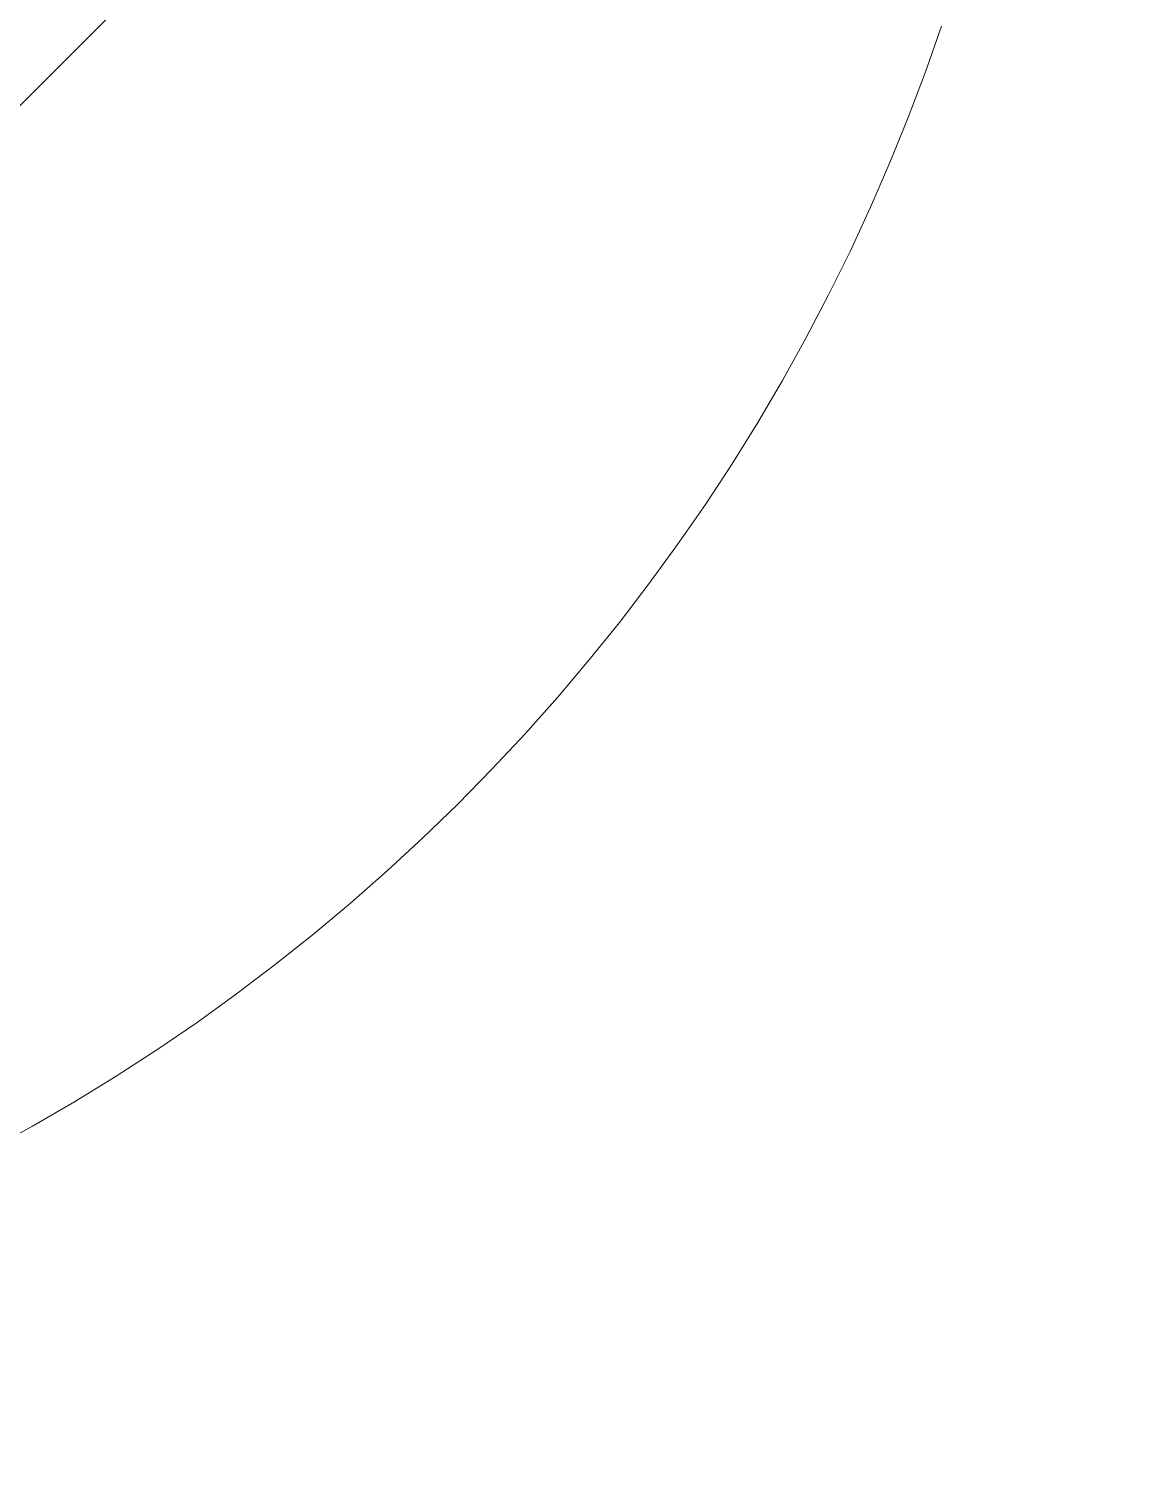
# Model space of a CAD drawing. Header units: millimetres. Extents: x -159872 to 386485, y -250577 to 158966.
# Drawn here: x 369319.4 to 369678.8, y 14472.3 to 14941.2 of the extents above; entities that cross this region are included whole.
import ezdxf

# ---------------------------------------------------------------- set-up
doc = ezdxf.new("R2010")
doc.units = ezdxf.units.MM
doc.layers.get('0').update_dxf_attribs({"lineweight": 25})
doc.layers.add('LDS-equipment-kitchen equipment', color=3, linetype='Continuous', lineweight=13)

# ---------------------------------------------------------------- blocks, each defined once
blk = doc.blocks.new('A$C73be1ed8')
blk.add_polyline3d([(452.36, 33.6, 0), (437.49, 38.8, 0), (422.75, 44.37, 0), (408.15, 50.28, 0), (393.7, 56.56, 0), (379.41, 63.18, 0), (365.29, 70.15, 0), (351.33, 77.47, 0), (337.57, 85.12, 0), (323.99, 93.11, 0), (310.61, 101.42, 0), (297.44, 110.06, 0), (284.48, 119.02, 0), (271.75, 128.3, 0), (259.24, 137.88, 0), (246.98, 147.76, 0), (234.96, 157.94, 0), (223.19, 168.41, 0), (211.68, 179.17, 0), (200.43, 190.2, 0), (189.46, 201.5, 0), (178.77, 213.07, 0), (168.37, 224.89, 0), (158.25, 236.97, 0), (148.43, 249.29, 0), (138.92, 261.85, 0), (129.72, 274.63, 0), (120.83, 287.64, 0), (112.26, 300.85, 0), (104.02, 314.28, 0), (96.1, 327.9, 0), (88.53, 341.71, 0)])
blk = doc.blocks.new('Group-338')
at = {"layer": 'LDS-equipment-kitchen equipment', "rotation": 89.99980100206012}
blk.add_blockref('A$C73be1ed8', (308974.94, 50947.34), dxfattribs=at)

msp = doc.modelspace()

# ---------------------------------------------------------------- linework, layer by layer
at = {"layer": 'LDS-equipment-kitchen equipment', "linetype": 'Continuous'}
msp.add_line((381000, 26600), (350384.07392, -4015.92608), dxfattribs=at)

# ---------------------------------------------------------------- block references
at = {"layer": 'LDS-equipment-kitchen equipment', "color": 7}
msp.add_blockref('Group-338', (60673.51323, -36457.51522), dxfattribs=at)

doc.saveas('drawing.dxf')
